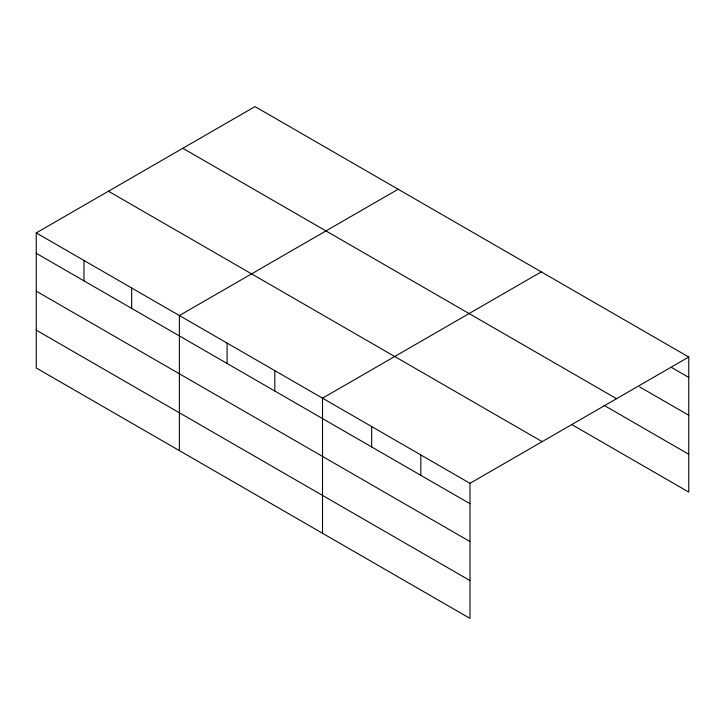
<?xml version="1.0" encoding="UTF-8"?>
<svg xmlns="http://www.w3.org/2000/svg" width="725" height="725" viewBox="0 0 725 725"><rect width="100%" height="100%" fill="white"/><g stroke="black" fill="none" stroke-linecap="round" stroke-linejoin="round"><path stroke-width="1.09" d="M36.25 232.906L469.981 483.321L469.981 618.398L36.25 367.983L36.25 232.906L255.019 106.602L688.75 357.017L688.75 492.094L572.125 424.759M398.152 189.243L179.383 315.547L179.383 450.624M541.285 271.875L322.516 398.179L322.516 533.256M469.981 483.321L688.75 357.017M671.404 367.385L688.75 377.399M639.595 386.869L688.75 415.253M182.827 148.281L616.558 398.696M603.934 405.275L688.75 454.249M108.442 191.228L542.173 441.643M36.25 253.297L469.981 503.712M36.25 291.142L469.981 541.557M36.25 330.138L469.981 580.553M420.826 454.938L420.826 475.328M371.671 426.563L371.671 446.944M274.802 370.638L274.802 391.02M227.088 343.088L227.088 363.479M131.669 287.997L131.669 308.388M83.964 260.456L83.964 280.838"/></g></svg>
